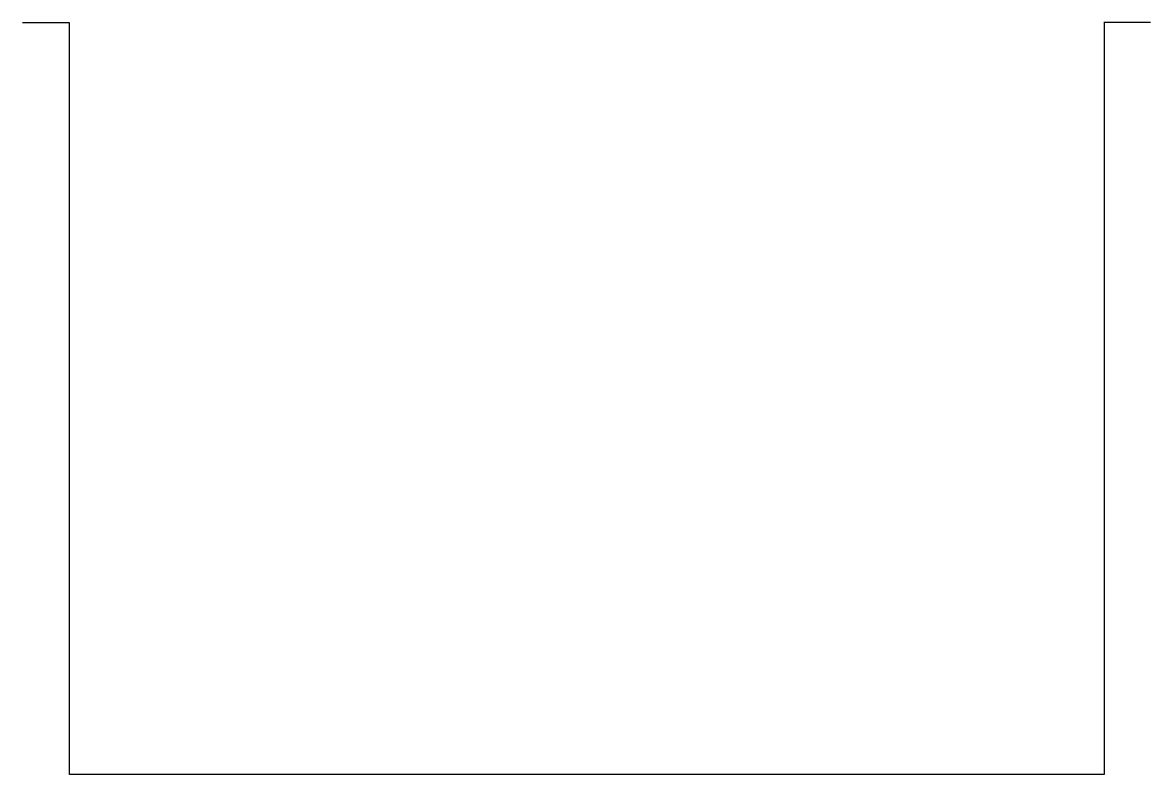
# Model space of a CAD drawing. Extents: x 2.8 to 34.5, y -2.8 to 18.4.
import ezdxf

# ---------------------------------------------------------------- set-up
doc = ezdxf.new("R2010")
doc.units = 0
doc.layers.add('DEFAULT_255_2_778', color=255, linetype='CONTINUOUS')

msp = doc.modelspace()

# ---------------------------------------------------------------- linework, layer by layer
at = {"layer": 'DEFAULT_255_2_778'}
for p, q in [((2.778, 18.389), (4.093, 18.389)), ((4.102, -2.778), (4.102, 18.389)), ((34.528, 18.389), (33.213, 18.389)), ((33.223, 18.389), (33.223, -2.778)), ((33.223, -2.778), (4.102, -2.778))]:
    msp.add_line(p, q, dxfattribs=at)

doc.saveas('drawing.dxf')
